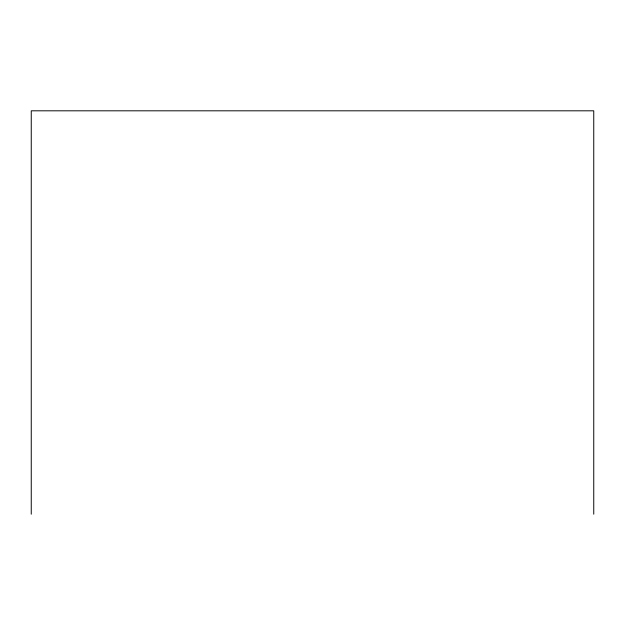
<?xml version="1.0" encoding="UTF-8"?>
<svg xmlns="http://www.w3.org/2000/svg" width="625" height="625" viewBox="0 0 625 625"><rect width="100%" height="100%" fill="white"/><g stroke="black" fill="none" stroke-linecap="round" stroke-linejoin="round"><path stroke-width="0.94" d="M593.75 514.188L593.75 110.812L31.25 110.812L31.25 514.188"/></g></svg>
